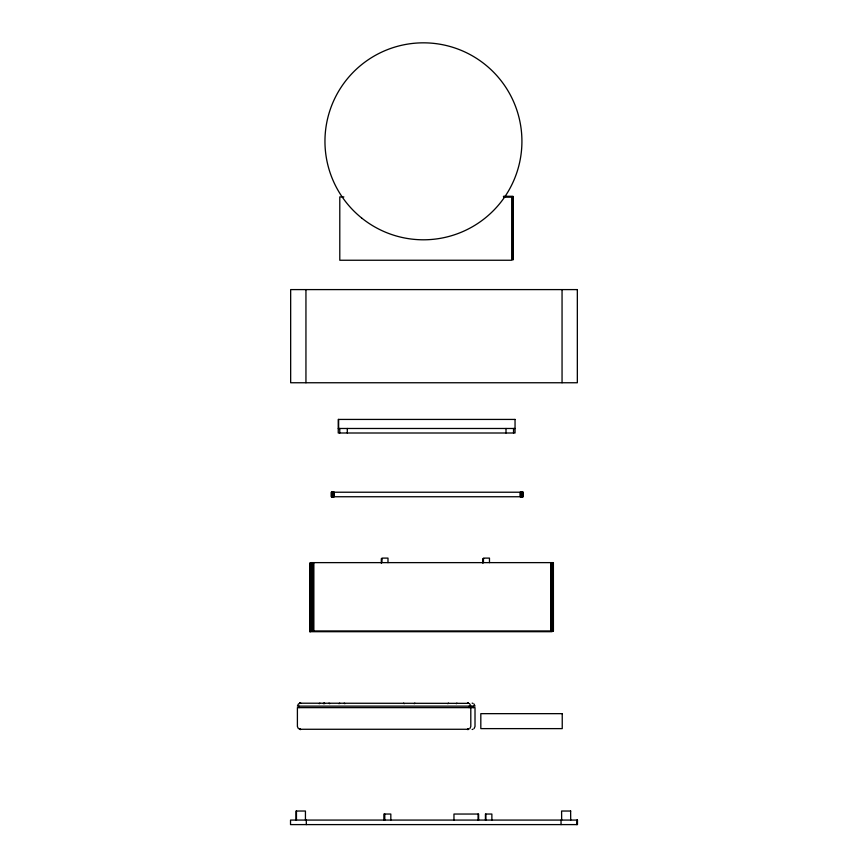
<?xml version="1.0" encoding="UTF-8"?>
<svg xmlns="http://www.w3.org/2000/svg" width="868" height="868" viewBox="0 0 868 868"><rect width="100%" height="100%" fill="white"/><g stroke="black" fill="none" stroke-linecap="round" stroke-linejoin="round"><path stroke-width="1.3" d="M296.021 820.076L296.021 811.027L305.438 811.027L305.438 820.076M296.455 820.076L296.455 811.027M561.661 820.076L561.596 811.027L570.71 811.027M570.71 820.076L570.623 811.027M467.917 729.478L468.731 729.272L467.733 729.272M467.917 703.145L468.742 703.351L299.927 703.21A2.626 1.855 0 0 1 300.719 703.113L298.397 703.981L297.399 706.129L475.013 706.129L474.036 704.002M300.122 729.272L299.503 729.272L300.719 729.511L299.449 729.272L300.285 729.478M467.483 729.511L468.384 729.272L467.668 729.38M300.35 703.243L299.547 703.351L300.23 703.351M300.013 703.351L300.122 703.351M468.08 729.272C467.657 729.608 469.013 729.25 467.733 729.445M469.827 728.621L470.803 726.494L470.803 707.637M474.036 728.621L475.013 726.494L475.013 707.637L297.399 707.637L297.399 726.494L298.375 728.621M319.207 703.72L319.88 703.113M323.428 703.72L324.1 703.113M339.03 703.72L339.692 703.113M414.188 703.72L414.85 703.113M447.812 703.72L448.474 703.113M456.232 703.72L456.904 703.113M300.285 703.145L299.666 703.351L300.219 703.178M468.536 729.272L468.188 729.272M467.483 703.221L468.698 703.351L467.483 703.113M472.962 729.272L472.127 729.478M467.798 729.489L468.46 729.272L299.916 729.272M576.927 820.076L576.819 824.6M503.494 196.309L512.966 196.309L512.966 259.641M503.44 196.613L512.912 196.613L512.912 259.944M343.858 196.917L339.789 196.917L339.789 260.248L511.697 260.248L511.697 196.917L503.57 196.917M338.249 428.477L515.049 428.477M523.122 492.221L331.294 492.221L331.294 496.746L523.122 496.746L523.122 492.221L522.927 496.746M382.202 558.688L381.323 558.688L381.323 563.213M483.682 558.688L482.803 558.688L482.803 563.213M552.07 631.698L309.843 631.698L309.843 563.213L312.545 563.213M311.178 630.949L553.415 630.949L553.393 562.627L311.178 562.627L311.286 630.949M467.689 703.134L468.655 703.351M472.127 703.145L472.962 703.351M468.08 703.351L468.427 703.243M467.733 703.351L468.188 703.351M299.666 729.272L300.013 729.272M403.577 703.113L404.238 703.72M344.205 703.113L344.867 703.72M329.037 703.113L329.71 703.72M324.068 703.113L324.73 703.72M469.827 704.002L470.803 706.129M562.052 289.597L562.052 382.755M561.043 820.076L561.043 824.6M553.187 562.627L553.187 630.949M553.014 562.627L553.014 630.949M552.797 562.627L552.797 630.949M552.536 562.627L552.536 630.949M552.232 562.627L552.232 630.949M551.907 562.627L551.907 630.949M551.549 562.627L551.549 630.949M551.18 562.627L551.18 630.949M550.789 562.627L550.789 630.949M522.753 492.221L522.753 496.746M522.525 492.221L522.525 496.746M522.265 492.221L522.265 496.746M521.972 492.221L521.972 496.746M521.646 492.221L521.646 496.746M521.288 492.221L521.288 496.746M520.919 492.221L520.919 496.746M520.529 492.221L520.529 496.746M520.138 492.221L520.138 496.746M513.541 428.477L513.541 433.002M506.001 428.477L506.001 433.002M491.874 820.076L491.874 814.043L485.429 814.043L485.429 820.076M489.476 562.627L489.476 558.102L483.443 558.102L483.443 562.627M485.841 814.043L485.841 820.076M478.626 820.076L478.626 814.043L453.964 814.043L453.964 820.076M478.084 814.043L478.084 820.076M473.353 706.129L473.353 707.637M469.143 706.129L469.143 707.637M390.828 820.076L390.828 814.043L383.873 814.043L383.873 820.076M387.985 562.627L387.985 558.102L381.963 558.102L381.963 562.627M384.795 814.043L384.795 820.076M347.298 428.477L347.298 433.002M339.757 428.477L339.757 433.002M338.629 419.428L338.629 428.477M334.288 492.221L334.288 496.746M333.898 492.221L333.898 496.746M333.507 492.221L333.507 496.746M333.128 492.221L333.128 496.746M332.78 492.221L332.78 496.746M332.455 492.221L332.455 496.746M332.151 492.221L332.151 496.746M331.891 492.221L331.891 496.746M331.674 492.221L331.674 496.746M331.5 492.221L331.5 496.746M313.804 562.627L313.804 630.949M313.413 562.627L313.413 630.949M313.044 562.627L313.044 630.949M312.686 562.627L312.686 630.949M312.361 562.627L312.361 630.949M312.068 562.627L312.068 630.949M311.807 562.627L311.807 630.949M311.579 562.627L311.579 630.949M311.406 562.627L311.406 630.949M310.071 563.213L310.245 631.698M309.941 563.213L309.941 631.698M306.306 820.076L306.306 824.6M305.948 289.597L305.948 382.755M299.059 706.129L299.059 707.637M577.339 289.597L290.661 289.597L290.661 382.755L577.339 382.755L577.339 289.597M515.049 419.428L338.249 419.428L338.249 433.002L515.049 433.002L515.049 419.428M562.236 713.659L480.818 713.659L480.818 728.621L562.236 728.621L562.236 713.659M577.47 820.076L290.53 820.076L290.53 824.6L577.47 824.6L577.47 820.076M361.609 217.966A98.475 98.475 0 0 0 520.735 156.544A98.475 98.475 0 0 0 387.974 49.443A98.475 98.475 0 0 0 361.609 217.966"/></g></svg>
